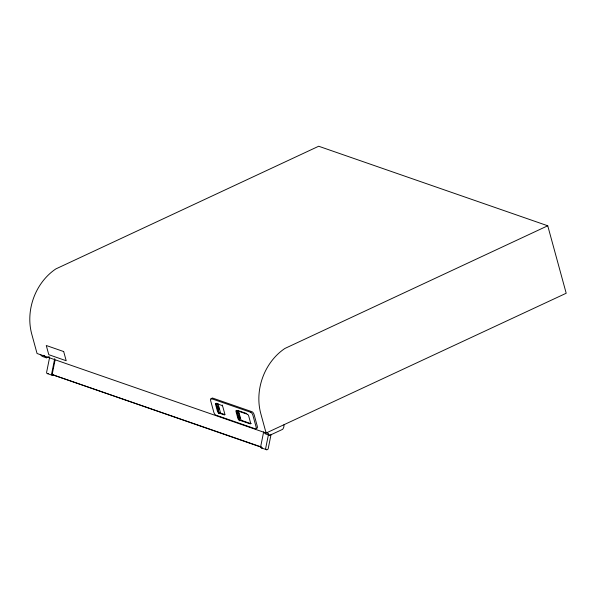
<?xml version="1.0" encoding="UTF-8"?>
<svg xmlns="http://www.w3.org/2000/svg" width="596" height="596" viewBox="0 0 596 596"><rect width="100%" height="100%" fill="white"/><g stroke="black" fill="none" stroke-linecap="round" stroke-linejoin="round"><path stroke-width="0.89" d="M49.706 356.93L46.585 372.425A1.579 1.326 -70.9 0 0 48.462 373.506M54.705 358.665L51.584 374.161A1.579 1.326 -70.9 0 0 53.826 374.936M261.212 447.194L52.143 374.593L55.07 360.051M263.588 432.182L260.653 446.762A1.579 1.326 -70.9 0 0 262.531 447.834M268.587 433.91L265.645 448.497A1.579 1.326 -70.9 0 0 268.163 448.863L271.098 434.275M40.304 354.456L42.167 356.356L46.391 357.824L48.797 356.699M547.746 225.78L284.873 348.474A53.484 44.983 -70.9 0 0 260.698 413.274L266.107 433.039L566.2 293.247L547.746 225.78L318.689 146.244L55.815 268.938A53.484 44.983 -70.9 0 0 31.648 333.738L37.056 353.502L266.107 433.039M224.953 414.63L220.595 413.11L218.918 413.535L216.311 403.999L217.547 403.418M216.311 403.999L217.361 403.857M218.918 413.535L219.537 413.252L224.334 414.913A1.55 0.648 65 0 0 224.744 413.788L222.904 407.053A1.55 0.648 65 0 0 221.727 405.377L216.005 403.388A1.55 0.648 65 0 0 215.603 404.52L217.443 411.247A1.55 0.648 65 0 0 218.62 412.931M251.214 423.376A1.55 0.648 65 0 1 250.767 423.592L241.022 420.21L239.354 420.634L236.739 411.091L237.975 410.517M236.739 411.091L237.797 410.957M239.354 420.634L239.972 420.344M263.588 431.996L265.451 433.895L269.683 435.363L282.653 429.321A5.61 4.723 -70.9 0 0 283.994 424.784M52.143 374.593L261.592 447.075M239.227 410.949L246.528 413.482M47.233 373.55L52.619 375.42M261.294 447.887L266.688 449.757M266.576 432.197L269.683 435.363M43.91 355.291L46.391 357.824M238.415 410.666L241.022 420.21M238.214 411.382L238.929 413.982M239.406 415.717L240.114 418.325M237.178 411.24L239.786 420.783M217.987 403.574L220.595 413.11M218.501 406.889L219.209 409.489M216.743 404.148L219.358 413.691M216.221 403.224A1.55 0.648 65 0 0 216.221 404.23L218.061 410.964A1.55 0.648 65 0 0 219.023 412.521M222.345 405.086A1.55 0.648 65 0 1 222.561 405.205M236.657 410.316A1.55 0.648 65 0 0 236.649 411.322L238.489 418.057A1.55 0.648 65 0 0 239.331 419.524M211.729 399.186A2.831 1.185 65 0 1 212.63 398.068L252.019 411.739A2.831 1.185 65 0 1 254.164 414.809L257.271 426.17A2.831 1.185 65 0 1 256.526 428.233M250.782 412.32L211.394 398.642A2.831 1.185 65 0 0 210.649 400.706L213.763 412.067A2.831 1.185 65 0 0 215.908 415.136L255.289 428.807A2.831 1.185 65 0 0 256.034 426.751L252.928 415.382A2.831 1.185 65 0 0 250.782 412.32M247.534 414.339L236.441 410.48A1.55 0.648 65 0 0 236.031 411.613L237.871 418.347A1.55 0.648 65 0 0 239.048 420.024L250.149 423.875A1.55 0.648 65 0 0 250.551 422.75L248.711 416.015A1.55 0.648 65 0 0 247.534 414.339M63.683 351.551L46.272 345.501L48.79 354.695L66.201 360.736L63.683 351.551"/></g></svg>
